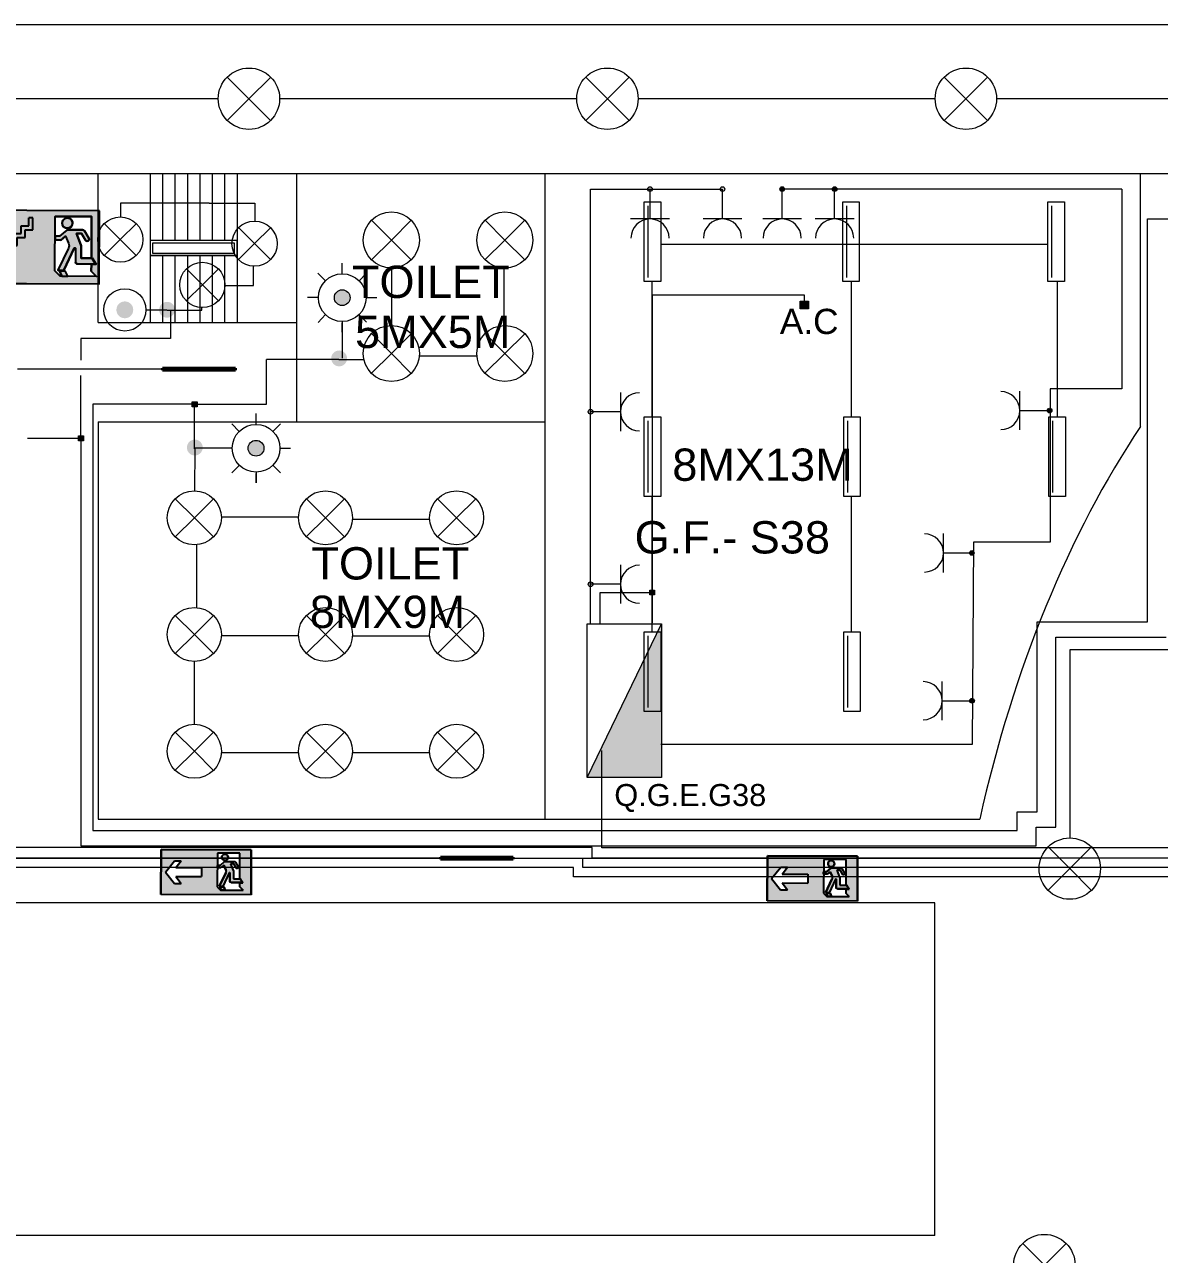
# Model space of a CAD drawing. Extents: x -17539 to 1421, y -3169 to 802964.
# Drawn here: x 97.65 to 120.51, y 386.6 to 411.37 of the extents above; entities that cross this region are included whole.
import ezdxf
from ezdxf.enums import TextEntityAlignment as Align

# ---------------------------------------------------------------- set-up
doc = ezdxf.new("R2010")
doc.units = 0
doc.header["$LTSCALE"] = 25
doc.header["$MEASUREMENT"] = 0
doc.linetypes.add('DASHED2', pattern=[0.375, 0.25, -0.125])
doc.layers.get('0').update_dxf_attribs({"lineweight": 9})
for name, color, linetype, lineweight in [('Iluminação', 10, 'Continuous', 9), ('Quadros', 50, 'Continuous', 9), ('www.cadblocksfree.com', 7, 'Continuous', 9)]:
    doc.layers.add(name, color=color, linetype=linetype, lineweight=lineweight)
doc.layers.add('Simbologia de Emergência', color=6, linetype='Continuous')
doc.layers.add('Tomadas', color=3, linetype='Continuous', lineweight=9, true_color=0x00f500)
doc.styles.add('ROMANS', font='arial.ttf')
doc.styles.get("Standard").update_dxf_attribs({"font": 'arial.ttf'})

# ---------------------------------------------------------------- blocks, each defined once
blk = doc.blocks.new('Iluminárias 1')
at = {"layer": 'Iluminação'}
blk.add_line((0.079, 0.079), (1.521, 0.079), dxfattribs=at)
blk.add_lwpolyline([(0, 0), (1.6, 0), (1.6, 0.332), (0, 0.332)], close=True, dxfattribs=at)
blk = doc.blocks.new('Ponto de Luz')
for q in [(-0.437, 0.437), (0.438, 0.436), (-0.438, -0.436), (0.437, -0.437)]:
    blk.add_line((0, 0), q)
blk.add_circle((0, 0), 0.618)
blk = doc.blocks.new('sensor movimento')
for p, q in [((0.001, 0.48), (0.001, 0.697)), ((-0.338, 0.34), (-0.491, 0.494)), ((0.338, 0.34), (0.491, 0.494)), ((-0.48, 0.001), (-0.697, 0.001)), ((-0.697, 0.001), (-0.697, 0.001)), ((0.48, 0.001), (0.697, 0.001)), ((0.697, 0.001), (0.697, 0.002)), ((-0.336, -0.342), (-0.488, -0.497)), ((0.001, -0.48), (0.001, -0.697)), ((0.337, -0.341), (0.491, -0.494)), ((0.001, -0.697), (0.001, -0.507))]:
    blk.add_line(p, q)
for radius in [0.48, 0.159]:
    blk.add_circle((0, 0), radius)
blk = doc.blocks.new('Luminária 4')
at = {"layer": 'Iluminação', "lineweight": 40}
for p, q in [((0.733, 0.043), (-0.734, 0.043)), ((-0.734, 0.043), (-0.734, 0)), ((-0.734, 0), (0.733, 0)), ((0.733, 0), (0.733, 0.043))]:
    blk.add_line(p, q, dxfattribs=at)
at = {"layer": 'Iluminação', "lineweight": 30}
blk.add_line((-0.667, 0.008), (0.679, 0.008), dxfattribs=at)
blk = doc.blocks.new('Caixa de Derivação')
at = {"layer": 'Iluminação'}
h = blk.add_hatch(color=256, dxfattribs=at)
h.dxf.hatch_style = 1
h.paths.add_polyline_path([(0.052, 0.051), (-0.048, 0.051), (-0.048, -0.049), (0.052, -0.049)])
blk.add_lwpolyline([(-0.048, 0.051), (0.052, 0.051), (0.052, -0.049), (-0.048, -0.049)], close=True, dxfattribs=at)
blk = doc.blocks.new('emergencia seta')
at = {"layer": 'Simbologia de Emergência'}
h = blk.add_hatch(color=98, dxfattribs=at)
h.paths.add_polyline_path([(1.001, 0.298), (0.094, 0.296), (-0.813, 0.294), (-0.811, -0.613), (1.003, -0.609)])
h.paths.add_polyline_path([(-0.131, -0.455), (-0.195, -0.52), (-0.649, -0.521), (-0.585, -0.456), (-0.585, -0.371), (-0.643, -0.371), (-0.595, -0.289), (-0.585, -0.289), (-0.587, 0.224), (-0.133, 0.225)], flags=16)
h.paths.add_polyline_path([(-0.372, -0.172, 0.038289), (-0.372, -0.171)], flags=0)
h.paths.add_polyline_path([(0.186, -0.248), (0.185, -0.067), (0.706, -0.066), (0.597, 0.07), (0.733, 0.07), (0.915, -0.156), (0.734, -0.383), (0.598, -0.383), (0.706, -0.247)], flags=16)
h.paths.add_polyline_path([(-0.349, 0.142, -1), (-0.221, 0.142, -1)], flags=0)
h.paths.add_polyline_path([(-0.188, -0.455), (-0.261, -0.455), (-0.291, -0.52), (-0.218, -0.52)], flags=16)
h.paths.add_polyline_path([(-0.3, -0.17, -0.215507), (-0.301, -0.11), (-0.263, -0.02), (-0.204, -0.069), (-0.132, -0.069), (-0.132, -0.021), (-0.187, -0.021), (-0.277, 0.054, 0.148058), (-0.294, 0.059), (-0.473, 0.059, 0.263654), (-0.498, 0.044), (-0.553, -0.048, 1), (-0.512, -0.072), (-0.462, 0.011), (-0.399, 0.011), (-0.454, -0.127, 0.095479), (-0.459, -0.154), (-0.459, -0.293), (-0.592, -0.294), (-0.635, -0.366), (-0.409, -0.366, 0.414214), (-0.386, -0.343), (-0.387, -0.173, -0.740976), (-0.372, -0.172), (-0.241, -0.446), (-0.169, -0.446)], flags=0)
for p, q in [((-0.813, 0.294), (1.001, 0.298)), ((-0.811, -0.613), (-0.813, 0.294)), ((1.001, 0.298), (1.003, -0.609)), ((1.001, 0.298), (1.001, 0.298)), ((1.001, 0.298), (1.003, -0.609)), ((1.001, 0.298), (1.001, 0.298))]:
    blk.add_line(p, q, dxfattribs=at)
at = {"layer": 'Simbologia de Emergência', "color": 7, "linetype": 'ByBlock', "lineweight": -2, "true_color": 0xffffff}
for p, q in [((1.001, 0.298), (-0.813, 0.294)), ((-0.813, 0.294), (-0.811, -0.613)), ((1.003, -0.609), (1.001, 0.298)), ((1.003, -0.609), (1.001, 0.298)), ((-0.587, 0.224), (-0.133, 0.225)), ((-0.587, 0.224), (-0.133, 0.225)), ((-0.587, 0.224), (-0.133, 0.225)), ((-0.585, -0.289), (-0.587, 0.224)), ((-0.585, -0.289), (-0.587, 0.224)), ((-0.585, -0.289), (-0.587, 0.224)), ((-0.498, 0.044), (-0.553, -0.048)), ((-0.498, 0.044), (-0.553, -0.048)), ((-0.498, 0.044), (-0.553, -0.048)), ((-0.512, -0.072), (-0.462, 0.011)), ((-0.512, -0.072), (-0.462, 0.011)), ((-0.512, -0.072), (-0.462, 0.011)), ((-0.294, 0.059), (-0.473, 0.059)), ((-0.294, 0.059), (-0.473, 0.059)), ((-0.294, 0.059), (-0.473, 0.059)), ((-0.462, 0.011), (-0.399, 0.011)), ((-0.462, 0.011), (-0.399, 0.011)), ((-0.462, 0.011), (-0.399, 0.011)), ((-0.399, 0.011), (-0.454, -0.127)), ((-0.399, 0.011), (-0.454, -0.127)), ((-0.399, 0.011), (-0.454, -0.127)), ((-0.349, 0.142), (-0.349, 0.142)), ((-0.277, 0.054), (-0.187, -0.021)), ((-0.277, 0.054), (-0.187, -0.021)), ((-0.187, -0.021), (-0.277, 0.054)), ((-0.133, 0.225), (-0.131, -0.455)), ((0.706, -0.066), (0.597, 0.07)), ((0.733, 0.07), (0.597, 0.07)), ((0.915, -0.156), (0.733, 0.07)), ((-0.459, -0.154), (-0.459, -0.293)), ((-0.459, -0.154), (-0.459, -0.293)), ((-0.459, -0.154), (-0.459, -0.293)), ((-0.387, -0.173), (-0.386, -0.343)), ((-0.387, -0.173), (-0.386, -0.343)), ((-0.386, -0.343), (-0.387, -0.173)), ((-0.372, -0.171), (-0.372, -0.172)), ((-0.372, -0.172), (-0.241, -0.446)), ((-0.372, -0.172), (-0.241, -0.446)), ((-0.372, -0.172), (-0.372, -0.172)), ((-0.372, -0.172), (-0.241, -0.446)), ((-0.263, -0.02), (-0.301, -0.11)), ((-0.263, -0.02), (-0.301, -0.11)), ((-0.301, -0.11), (-0.263, -0.02)), ((-0.3, -0.17), (-0.169, -0.446)), ((-0.3, -0.17), (-0.169, -0.446)), ((-0.169, -0.446), (-0.3, -0.17)), ((-0.263, -0.02), (-0.204, -0.069)), ((-0.263, -0.02), (-0.204, -0.069)), ((-0.263, -0.02), (-0.204, -0.069)), ((-0.263, -0.02), (-0.263, -0.02)), ((-0.204, -0.069), (-0.132, -0.069)), ((-0.204, -0.069), (-0.132, -0.069)), ((-0.204, -0.069), (-0.132, -0.069)), ((-0.187, -0.021), (-0.132, -0.021)), ((-0.187, -0.021), (-0.132, -0.021)), ((-0.132, -0.021), (-0.187, -0.021)), ((-0.132, -0.069), (-0.132, -0.021)), ((0.706, -0.066), (0.185, -0.067)), ((0.185, -0.067), (0.186, -0.248)), ((0.706, -0.247), (0.186, -0.248)), ((0.706, -0.247), (0.598, -0.383)), ((0.915, -0.156), (0.734, -0.383)), ((-0.585, -0.456), (-0.649, -0.521)), ((-0.585, -0.456), (-0.649, -0.521)), ((-0.649, -0.521), (-0.585, -0.456)), ((-0.595, -0.289), (-0.643, -0.371)), ((-0.595, -0.289), (-0.643, -0.371)), ((-0.643, -0.371), (-0.595, -0.289)), ((-0.585, -0.371), (-0.643, -0.371)), ((-0.585, -0.371), (-0.643, -0.371)), ((-0.585, -0.371), (-0.643, -0.371)), ((-0.592, -0.294), (-0.635, -0.366)), ((-0.592, -0.294), (-0.635, -0.366)), ((-0.592, -0.294), (-0.635, -0.366)), ((-0.409, -0.366), (-0.635, -0.366)), ((-0.409, -0.366), (-0.635, -0.366)), ((-0.635, -0.366), (-0.409, -0.366)), ((-0.585, -0.289), (-0.595, -0.289)), ((-0.585, -0.289), (-0.595, -0.289)), ((-0.595, -0.289), (-0.585, -0.289)), ((-0.459, -0.293), (-0.592, -0.294)), ((-0.459, -0.293), (-0.592, -0.294)), ((-0.459, -0.293), (-0.592, -0.294)), ((-0.585, -0.456), (-0.585, -0.371)), ((-0.585, -0.456), (-0.585, -0.371)), ((-0.585, -0.456), (-0.585, -0.371)), ((-0.291, -0.52), (-0.261, -0.455)), ((-0.291, -0.52), (-0.261, -0.455)), ((-0.261, -0.455), (-0.291, -0.52)), ((-0.188, -0.455), (-0.261, -0.455)), ((-0.188, -0.455), (-0.261, -0.455)), ((-0.188, -0.455), (-0.261, -0.455)), ((-0.169, -0.446), (-0.241, -0.446)), ((-0.169, -0.446), (-0.241, -0.446)), ((-0.241, -0.446), (-0.169, -0.446)), ((-0.218, -0.52), (-0.188, -0.455)), ((-0.218, -0.52), (-0.188, -0.455)), ((-0.218, -0.52), (-0.188, -0.455)), ((-0.131, -0.455), (-0.195, -0.52)), ((-0.131, -0.455), (-0.195, -0.52)), ((-0.131, -0.455), (-0.195, -0.52)), ((-0.188, -0.455), (-0.188, -0.455)), ((-0.131, -0.455), (-0.131, -0.455)), ((0.734, -0.383), (0.598, -0.383)), ((-0.811, -0.613), (1.003, -0.609)), ((-0.195, -0.52), (-0.649, -0.521)), ((-0.291, -0.52), (-0.218, -0.52))]:
    blk.add_line(p, q, dxfattribs=at)
blk.add_circle((-0.285, 0.142), 0.0645, dxfattribs=at)
blk.add_circle((-0.285, 0.142), 0.0645, dxfattribs=at)
for centre, radius, start, end in [((-0.473, 0.029), 0.0296, 90.1318, 149.2124), ((-0.473, 0.029), 0.0296, 90.1318, 149.2123), ((-0.473, 0.029), 0.0296, 90.1318, 149.2123), ((-0.285, 0.142), 0.0645, 0.1318, 180.1318), ((-0.285, 0.142), 0.0645, 180.1318, 0.1318), ((-0.294, 0.03), 0.0296, 56.444, 90.1318), ((-0.294, 0.03), 0.0296, 56.4442, 90.1318), ((-0.294, 0.03), 0.0296, 56.4442, 90.1318), ((-0.532, -0.06), 0.024, 149.2124, 329.2124), ((-0.532, -0.06), 0.024, 149.2123, 329.2123), ((-0.532, -0.06), 0.024, 149.2123, 329.2123), ((-0.387, -0.154), 0.0726, 158.3161, 180.1318), ((-0.387, -0.154), 0.0726, 158.3158, 180.1318), ((-0.387, -0.154), 0.0726, 158.3158, 180.1318), ((-0.379, -0.174), 0.00779, 21.0343, 167.1846), ((-0.379, -0.174), 0.00779, 21.0343, 167.1846), ((-0.379, -0.174), 0.00779, 21.0343, 167.1846), ((-0.379, -0.174), 0.00779, 21.0343, 29.8052), ((-0.234, -0.138), 0.0726, 156.7728, 205.4198), ((-0.234, -0.138), 0.0726, 156.7731, 205.4198), ((-0.234, -0.138), 0.0726, 156.7731, 205.4198), ((-0.409, -0.343), 0.0227, 270.1318, 0.1318), ((-0.409, -0.343), 0.0227, 270.1318, 0.1318), ((-0.409, -0.343), 0.0227, 270.1318, 0.1318)]:
    blk.add_arc(centre, radius, start, end, dxfattribs=at)
blk = doc.blocks.new('quadro eletrico')
h = blk.add_hatch(color=256)
h.dxf.hatch_style = 1
h.paths.add_polyline_path([(1.839, -0.788), (-1.457, 0.809), (-1.457, -0.788)])
blk.add_line((-1.457, 0.809), (1.839, -0.788))
blk.add_lwpolyline([(-1.457, 0.809), (1.839, 0.809), (1.839, -0.788), (-1.457, -0.788)], close=True)
blk = doc.blocks.new('Quadro')
at = {"xscale": 0.6593095434044552, "yscale": 0.6593095434044552, "zscale": 0.6593095434044552}
blk.add_blockref('quadro eletrico', (-0.091, 0.017), dxfattribs=at)
blk = doc.blocks.new('Tomada')
for p, q in [((0, 0.632), (0, 0)), ((0, 0), (-0.975, 0)), ((0, 0), (0, -0.632))]:
    blk.add_line(p, q)
blk.add_arc((0.622, 0), 0.622, 90, 270)
blk = doc.blocks.new('Emergencia escadas')
at = {"layer": 'Simbologia de Emergência'}
h = blk.add_hatch(color=98, dxfattribs=at)
h.paths.add_polyline_path([(0.851, -0.403), (0.847, 0.45), (-0.858, 0.442), (-0.854, -0.411)])
h.paths.add_polyline_path([(-0.335, -0.261), (-0.395, -0.322), (-0.821, -0.324), (-0.761, -0.263), (-0.762, -0.183), (-0.817, -0.183), (-0.771, -0.106), (-0.762, -0.106), (-0.764, 0.376), (-0.338, 0.378)], flags=16)
h.paths.add_polyline_path([(-0.541, 0.299, -1), (-0.42, 0.3, -1)], flags=0)
h.paths.add_polyline_path([(-0.388, -0.261), (-0.417, -0.322), (-0.485, -0.322), (-0.457, -0.261)], flags=0)
h.paths.add_polyline_path([(-0.37, -0.253), (-0.438, -0.253), (-0.562, 0.006, 0.863739), (-0.576, 0), (-0.575, -0.156, -0.414214), (-0.596, -0.178), (-0.809, -0.179), (-0.768, -0.11), (-0.643, -0.11), (-0.644, 0.021, -0.095479), (-0.639, 0.046), (-0.588, 0.176), (-0.647, 0.176), (-0.693, 0.098, -1), (-0.732, 0.121), (-0.681, 0.207, -0.263654), (-0.657, 0.221), (-0.479, 0.222), (-0.388, 0.146), (-0.337, 0.147), (-0.337, 0.102), (-0.404, 0.101), (-0.459, 0.147), (-0.495, 0.063, 0.215507), (-0.494, 0.007)], flags=0)
for p, q in [((-0.854, -0.411), (-0.858, 0.442)), ((-0.764, 0.376), (-0.338, 0.378)), ((-0.762, -0.106), (-0.764, 0.376)), ((-0.681, 0.207), (-0.732, 0.121)), ((-0.693, 0.098), (-0.647, 0.176)), ((-0.489, 0.222), (-0.657, 0.221)), ((-0.647, 0.176), (-0.588, 0.176)), ((-0.588, 0.176), (-0.639, 0.046)), ((-0.459, 0.147), (-0.495, 0.063)), ((-0.473, 0.217), (-0.388, 0.146)), ((-0.459, 0.147), (-0.404, 0.101)), ((-0.388, 0.146), (-0.337, 0.147)), ((-0.644, 0.021), (-0.643, -0.11)), ((-0.576, 0.004), (-0.575, -0.156)), ((-0.562, 0.005), (-0.438, -0.253)), ((-0.494, 0.007), (-0.37, -0.253)), ((-0.404, 0.101), (-0.337, 0.102)), ((-0.771, -0.106), (-0.817, -0.183)), ((-0.768, -0.11), (-0.809, -0.179)), ((-0.762, -0.106), (-0.771, -0.106)), ((-0.643, -0.11), (-0.768, -0.11)), ((-0.761, -0.263), (-0.821, -0.324)), ((-0.762, -0.183), (-0.817, -0.183)), ((-0.596, -0.178), (-0.809, -0.179)), ((-0.761, -0.263), (-0.762, -0.183)), ((-0.485, -0.322), (-0.457, -0.261)), ((-0.388, -0.261), (-0.457, -0.261)), ((-0.37, -0.253), (-0.438, -0.253)), ((-0.417, -0.322), (-0.388, -0.261)), ((-0.335, -0.261), (-0.395, -0.322)), ((0.851, -0.403), (-0.854, -0.411))]:
    blk.add_line(p, q, dxfattribs=at)
at = {"layer": 'Simbologia de Emergência', "color": 7, "true_color": 0xffffff}
for p, q in [((-0.077, 0.222), (-0.077, 0.36)), ((-0.077, 0.36), (-0.031, 0.36)), ((-0.031, 0.268), (-0.031, 0.36)), ((0.402, 0.344), (0.337, 0.28)), ((0.588, 0.158), (0.402, 0.344)), ((0.014, 0.222), (-0.077, 0.222)), ((0.06, 0.268), (-0.031, 0.268)), ((0.014, 0.131), (0.014, 0.222)), ((0.06, 0.177), (0.06, 0.268)), ((0.152, 0.177), (0.06, 0.177)), ((0.152, 0.085), (0.152, 0.177)), ((0.523, 0.094), (0.337, 0.28)), ((0.588, 0.158), (0.597, 0.246)), ((0.646, 0.197), (0.597, 0.246)), ((0.63, 0.052), (0.646, 0.197)), ((0.106, 0.131), (0.014, 0.131)), ((0.106, 0.039), (0.106, 0.131)), ((0.198, 0.039), (0.106, 0.039)), ((0.244, 0.085), (0.152, 0.085)), ((0.198, -0.053), (0.198, 0.039)), ((0.244, -0.007), (0.244, 0.085)), ((0.523, 0.094), (0.435, 0.084)), ((0.484, 0.035), (0.435, 0.084)), ((0.63, 0.052), (0.484, 0.035)), ((0.289, -0.053), (0.198, -0.053)), ((0.335, -0.007), (0.244, -0.007)), ((0.289, -0.144), (0.289, -0.053)), ((0.335, -0.098), (0.335, -0.007)), ((0.427, -0.098), (0.335, -0.098)), ((0.427, -0.19), (0.427, -0.098)), ((0.381, -0.144), (0.289, -0.144)), ((0.381, -0.236), (0.381, -0.144)), ((0.473, -0.236), (0.381, -0.236)), ((0.518, -0.19), (0.427, -0.19)), ((0.473, -0.327), (0.473, -0.236)), ((0.518, -0.282), (0.518, -0.19)), ((0.61, -0.281), (0.518, -0.282)), ((0.61, -0.327), (0.61, -0.281)), ((0.61, -0.327), (0.473, -0.327))]:
    blk.add_line(p, q, dxfattribs=at)
for points in [[(-0.858, 0.442), (0.847, 0.45), (0.851, -0.403), (-0.854, -0.411), (-0.858, 0.442)], [(-0.335, -0.261), (-0.338, 0.378), (-0.764, 0.376), (-0.762, -0.106), (-0.771, -0.106), (-0.817, -0.183), (-0.762, -0.183), (-0.761, -0.263), (-0.821, -0.324), (-0.395, -0.322), (-0.335, -0.261)], [(-0.457, -0.261), (-0.388, -0.261), (-0.417, -0.322), (-0.485, -0.322), (-0.457, -0.261)]]:
    blk.add_lwpolyline(points, close=True, dxfattribs=at)
for points in [[(-0.42, 0.3, 1), (-0.541, 0.299, 1), (-0.42, 0.3, 1)], [(-0.562, 0.005, 0.740976), (-0.576, 0.004), (-0.575, -0.156, -0.414214), (-0.596, -0.178), (-0.809, -0.179), (-0.768, -0.11), (-0.643, -0.11), (-0.644, 0.021, -0.095479), (-0.639, 0.046), (-0.588, 0.176), (-0.647, 0.176), (-0.693, 0.098, -1), (-0.732, 0.121), (-0.681, 0.207, -0.263654), (-0.657, 0.221), (-0.489, 0.222, -0.148058), (-0.473, 0.217), (-0.388, 0.146), (-0.337, 0.147), (-0.337, 0.102), (-0.404, 0.101), (-0.459, 0.147), (-0.495, 0.063, 0.215507), (-0.494, 0.007), (-0.37, -0.253), (-0.438, -0.253), (-0.562, 0.005, 0.740976)]]:
    blk.add_lwpolyline(points, format="xyb", close=True, dxfattribs=at)
at = {"layer": 'Simbologia de Emergência'}
blk.add_lwpolyline([(-0.562, 0.005, 0.038289), (-0.562, 0.006), (-0.562, 0.005, 0.038289)], format="xyb", close=True, dxfattribs=at)
blk.add_circle((-0.481, 0.299), 0.0606, dxfattribs=at)
for centre, radius, start, end in [((-0.657, 0.193), 0.0278, 90.2651, 149.3457), ((-0.489, 0.194), 0.0278, 56.5773, 90.2651), ((-0.713, 0.109), 0.0225, 149.3457, 329.3457), ((-0.576, 0.021), 0.0682, 158.4494, 180.2651), ((-0.568, 0.002), 0.00733, 21.1676, 167.3179), ((-0.432, 0.036), 0.0682, 156.9061, 205.5531), ((-0.596, -0.156), 0.0213, 270.2651, 0.2651)]:
    blk.add_arc(centre, radius, start, end, dxfattribs=at)

msp = doc.modelspace()

# ---------------------------------------------------------------- hatches: boundary and pattern name
at = {"layer": 'Iluminação'}
h = msp.add_hatch(color=256, dxfattribs=at)
h.dxf.hatch_style = 1
h.paths.add_polyline_path([(104.212, 405.87, 1), (103.893, 405.87, 1)])
h = msp.add_hatch(color=256, dxfattribs=at)
h.dxf.hatch_style = 1
h.paths.add_polyline_path([(99.842, 405.625, 1), (99.503, 405.625, 1)])
h = msp.add_hatch(color=256, dxfattribs=at)
h.dxf.hatch_style = 1
h.paths.add_polyline_path([(100.683, 405.627, 1), (100.364, 405.627, 1)])
h = msp.add_hatch(color=256, dxfattribs=at)
h.dxf.hatch_style = 1
h.paths.add_polyline_path([(104.149, 404.647, 1), (103.83, 404.647, 1)])
h = msp.add_hatch(color=256, dxfattribs=at)
h.dxf.hatch_style = 1
h.paths.add_polyline_path([(101.242, 402.852, 1), (100.923, 402.852, 1)])
h = msp.add_hatch(color=256, dxfattribs=at)
h.dxf.hatch_style = 1
h.paths.add_polyline_path([(102.475, 402.838, 1), (102.156, 402.838, 1)])
at = {"layer": 'Tomadas'}
h = msp.add_hatch(color=256, dxfattribs=at)
h.dxf.hatch_style = 1
h.paths.add_polyline_path([(111.711, 408.01, 0.414214), (111.758, 408.057), (111.711, 408.057)])
h.paths.add_polyline_path([(111.711, 408.01), (111.711, 408.057), (111.664, 408.057, 0.414214)])
h.paths.add_polyline_path([(111.664, 408.057), (111.711, 408.057), (111.758, 408.057, 1)])
h.paths.add_polyline_path([(110.298, 408.057), (110.204, 408.057, 1)])
h.paths.add_polyline_path([(110.204, 408.057), (110.298, 408.057, 1)])
h = msp.add_hatch(color=256, dxfattribs=at)
h.dxf.hatch_style = 1
h.paths.add_polyline_path([(111.711, 408.01, 0.414214), (111.758, 408.057), (111.711, 408.057)])
h.paths.add_polyline_path([(111.711, 408.01), (111.711, 408.057), (111.664, 408.057, 0.414214)])
h.paths.add_polyline_path([(111.664, 408.057), (111.711, 408.057), (111.758, 408.057, 1)])
h.paths.add_polyline_path([(110.298, 408.057), (110.204, 408.057, 1)])
h.paths.add_polyline_path([(110.204, 408.057), (110.298, 408.057, 1)])
h = msp.add_hatch(color=256, dxfattribs=at)
h.dxf.hatch_style = 1
h.paths.add_polyline_path([(111.711, 408.01, 0.414214), (111.758, 408.057), (111.711, 408.057)])
h.paths.add_polyline_path([(111.711, 408.01), (111.711, 408.057), (111.664, 408.057, 0.414214)])
h.paths.add_polyline_path([(111.664, 408.057), (111.711, 408.057), (111.758, 408.057, 1)])
h.paths.add_polyline_path([(110.298, 408.057), (110.204, 408.057, 1)])
h.paths.add_polyline_path([(110.204, 408.057), (110.298, 408.057, 1)])
h = msp.add_hatch(color=256, dxfattribs=at)
h.dxf.hatch_style = 1
h.paths.add_polyline_path([(111.711, 408.01, 0.414214), (111.758, 408.057), (111.711, 408.057)])
h.paths.add_polyline_path([(111.711, 408.01), (111.711, 408.057), (111.664, 408.057, 0.414214)])
h.paths.add_polyline_path([(111.664, 408.057), (111.711, 408.057), (111.758, 408.057, 1)])
h.paths.add_polyline_path([(110.298, 408.057), (110.204, 408.057, 1)])
h.paths.add_polyline_path([(110.204, 408.057), (110.298, 408.057, 1)])
h = msp.add_hatch(color=256, dxfattribs=at)
h.dxf.hatch_style = 1
h.paths.add_polyline_path([(112.96, 408.057, 1), (112.867, 408.057, 1)])
h = msp.add_hatch(color=256, dxfattribs=at)
h.dxf.hatch_style = 1
h.paths.add_polyline_path([(112.96, 408.057, 1), (112.867, 408.057, 1)])
h = msp.add_hatch(color=256, dxfattribs=at)
h.dxf.hatch_style = 1
h.paths.add_polyline_path([(112.96, 408.057, 1), (112.867, 408.057, 1)])
h = msp.add_hatch(color=256, dxfattribs=at)
h.dxf.hatch_style = 1
h.paths.add_polyline_path([(112.96, 408.057, 1), (112.867, 408.057, 1)])
h = msp.add_hatch(color=256, dxfattribs=at)
h.dxf.hatch_style = 1
h.paths.add_polyline_path([(114.017, 408.057, 1), (113.923, 408.057, 1)])
h = msp.add_hatch(color=256, dxfattribs=at)
h.dxf.hatch_style = 1
h.paths.add_polyline_path([(114.017, 408.057, 1), (113.923, 408.057, 1)])
h = msp.add_hatch(color=256, dxfattribs=at)
h.dxf.hatch_style = 1
h.paths.add_polyline_path([(114.017, 408.057, 1), (113.923, 408.057, 1)])
h = msp.add_hatch(color=256, dxfattribs=at)
h.dxf.hatch_style = 1
h.paths.add_polyline_path([(114.017, 408.057, 1), (113.923, 408.057, 1)])
h = msp.add_hatch(color=256, dxfattribs=at)
h.dxf.hatch_style = 1
h.paths.add_polyline_path([(113.272, 405.802), (113.272, 405.645), (113.446, 405.645), (113.446, 405.802)])
h = msp.add_hatch(color=256, dxfattribs=at)
h.dxf.hatch_style = 1
h.paths.add_polyline_path([(109.054, 403.572), (109.1, 403.572, 0.411824), (109.054, 403.619)])
h.paths.add_polyline_path([(109.054, 403.526, 0.411824), (109.1, 403.572), (109.054, 403.572)])
h.paths.add_polyline_path([(109.054, 403.526), (109.054, 403.572), (109.054, 403.619, 0.416608), (109.007, 403.572, 0.416608)])
h.paths.add_polyline_path([(109.007, 400.099, 0.416608), (109.054, 400.052), (109.054, 400.145, 0.416608)])
h.paths.add_polyline_path([(109.054, 400.052, 0.411824), (109.1, 400.099), (109.054, 400.099)])
h.paths.add_polyline_path([(109.054, 400.099), (109.1, 400.099, 0.411824), (109.054, 400.145)])
h = msp.add_hatch(color=256, dxfattribs=at)
h.dxf.hatch_style = 1
h.paths.add_polyline_path([(118.321, 403.554), (118.321, 403.638, 0.552295), (118.254, 403.596, 0.552295)])
h.paths.add_polyline_path([(118.321, 403.554, 0.288415), (118.347, 403.596, 0.288415), (118.321, 403.638)])
h = msp.add_hatch(color=256, dxfattribs=at)
h.dxf.hatch_style = 1
h.paths.add_polyline_path([(118.321, 403.554), (118.321, 403.638, 0.552295), (118.254, 403.596, 0.552295)])
h.paths.add_polyline_path([(118.321, 403.554, 0.288415), (118.347, 403.596, 0.288415), (118.321, 403.638)])
h = msp.add_hatch(color=256, dxfattribs=at)
h.dxf.hatch_style = 1
h.paths.add_polyline_path([(118.321, 403.554), (118.321, 403.638, 0.552295), (118.254, 403.596, 0.552295)])
h.paths.add_polyline_path([(118.321, 403.554, 0.288415), (118.347, 403.596, 0.288415), (118.321, 403.638)])
h = msp.add_hatch(color=256, dxfattribs=at)
h.dxf.hatch_style = 1
h.paths.add_polyline_path([(118.321, 403.554), (118.321, 403.638, 0.552295), (118.254, 403.596, 0.552295)])
h.paths.add_polyline_path([(118.321, 403.554, 0.288415), (118.347, 403.596, 0.288415), (118.321, 403.638)])
h = msp.add_hatch(color=256, dxfattribs=at)
h.dxf.hatch_style = 1
h.paths.add_polyline_path([(116.779, 400.729, 1), (116.686, 400.729, 1)])
h = msp.add_hatch(color=256, dxfattribs=at)
h.dxf.hatch_style = 1
h.paths.add_polyline_path([(116.779, 400.729, 1), (116.686, 400.729, 1)])
h = msp.add_hatch(color=256, dxfattribs=at)
h.dxf.hatch_style = 1
h.paths.add_polyline_path([(116.779, 400.729, 1), (116.686, 400.729, 1)])
h = msp.add_hatch(color=256, dxfattribs=at)
h.dxf.hatch_style = 1
h.paths.add_polyline_path([(116.779, 400.729, 1), (116.686, 400.729, 1)])
h = msp.add_hatch(color=256, dxfattribs=at)
h.dxf.hatch_style = 1
h.paths.add_polyline_path([(116.785, 397.754, 1), (116.691, 397.754, 1)])
h = msp.add_hatch(color=256, dxfattribs=at)
h.dxf.hatch_style = 1
h.paths.add_polyline_path([(116.785, 397.754, 1), (116.691, 397.754, 1)])
h = msp.add_hatch(color=256, dxfattribs=at)
h.dxf.hatch_style = 1
h.paths.add_polyline_path([(116.785, 397.754, 1), (116.691, 397.754, 1)])
h = msp.add_hatch(color=256, dxfattribs=at)
h.dxf.hatch_style = 1
h.paths.add_polyline_path([(116.785, 397.754, 1), (116.691, 397.754, 1)])

# ---------------------------------------------------------------- linework, layer by layer
at = {"layer": 'Iluminação'}
for p, q in [((101.555, 409.877), (95.571, 409.877)), ((108.775, 409.877), (102.791, 409.877)), ((115.995, 409.877), (110.011, 409.877)), ((123.215, 409.877), (117.231, 409.877)), ((101.374, 407.775), (99.587, 407.775)), ((99.587, 407.775), (99.587, 407.496)), ((101.374, 407.775), (102.292, 407.775)), ((102.292, 407.775), (102.292, 407.414)), ((120.271, 399.342), (120.271, 407.46)), ((120.271, 407.46), (135.826, 407.46)), ((110.466, 406.947), (118.266, 406.947)), ((102.262, 406.117), (102.262, 406.503)), ((105.05, 405.311), (105.05, 406.467)), ((107.316, 405.235), (107.316, 406.467)), ((110.292, 403.469), (110.292, 406.199)), ((114.302, 406.199), (114.302, 403.469)), ((118.452, 406.199), (118.452, 403.469)), ((101.69, 406.117), (102.262, 406.117)), ((101.227, 405.618), (101.227, 405.672)), ((100.099, 405.628), (100.516, 405.628)), ((100.526, 405.618), (101.227, 405.618)), ((100.59, 405.611), (100.59, 405.05)), ((104.053, 405.173), (104.053, 404.655)), ((100.59, 405.05), (98.788, 405.05)), ((98.788, 405.05), (98.788, 404.612)), ((105.604, 404.701), (106.764, 404.701)), ((100.433, 404.432), (97.514, 404.432)), ((102.529, 403.724), (102.529, 404.625)), ((102.826, 404.625), (102.529, 404.625)), ((103.981, 404.625), (102.826, 404.625)), ((103.981, 404.625), (104.489, 404.625)), ((98.788, 403.039), (98.788, 404.303)), ((101.079, 403.724), (99.031, 403.724)), ((99.031, 403.724), (99.031, 395.138)), ((101.079, 402.824), (101.079, 403.724)), ((101.079, 403.724), (102.529, 403.724)), ((97.711, 403.039), (98.788, 403.039)), ((98.788, 403.039), (98.788, 394.831)), ((101.081, 402.839), (101.076, 401.981)), ((101.619, 402.839), (101.081, 402.839)), ((110.292, 399.139), (110.292, 401.869)), ((114.302, 401.869), (114.302, 399.139)), ((101.617, 401.455), (103.171, 401.455)), ((104.258, 401.407), (105.813, 401.407)), ((101.113, 400.895), (101.113, 399.629)), ((109.247, 399.302), (109.247, 399.932)), ((109.247, 399.932), (110.292, 399.932)), ((118.05, 395.514), (118.05, 399.342)), ((118.05, 399.342), (120.271, 399.342)), ((101.617, 399.065), (103.171, 399.065)), ((104.258, 399.057), (105.813, 399.057)), ((118.428, 395.208), (118.428, 399.035)), ((118.428, 399.035), (120.649, 399.035)), ((121.519, 398.778), (118.706, 398.778)), ((118.706, 398.778), (118.706, 394.99)), ((101.072, 398.542), (101.072, 397.28)), ((101.617, 396.714), (103.171, 396.714)), ((104.258, 396.714), (105.812, 396.714)), ((117.648, 395.138), (117.648, 395.514)), ((117.648, 395.514), (118.05, 395.514)), ((99.031, 395.138), (117.648, 395.138)), ((118.026, 394.831), (118.026, 395.208)), ((118.026, 395.208), (118.428, 395.208)), ((98.788, 394.831), (117.648, 394.831)), ((117.648, 394.831), (118.026, 394.831)), ((106.031, 394.582), (87.586, 394.582)), ((107.498, 394.582), (118.125, 394.582))]:
    msp.add_line(p, q, dxfattribs=at)
msp.add_circle((99.673, 405.625), 0.426, dxfattribs=at)
at = {"layer": 'Quadros'}
for p, q in [((109.282, 394.978), (109.282, 396.75)), ((109.085, 394.795), (94.576, 394.795)), ((109.085, 394.58), (109.085, 394.795)), ((109.282, 394.793), (109.282, 394.978)), ((146.858, 394.793), (109.282, 394.793)), ((108.897, 394.578), (94.387, 394.578)), ((108.897, 394.392), (108.897, 394.578)), ((146.667, 394.58), (109.085, 394.58)), ((108.713, 394.392), (94.204, 394.392)), ((108.713, 394.206), (108.713, 394.392)), ((146.468, 394.392), (108.897, 394.392)), ((146.284, 394.206), (108.713, 394.206))]:
    msp.add_line(p, q, dxfattribs=at)
at = {"layer": 'Tomadas'}
for p, q in [((109.054, 399.302), (109.054, 408.057)), ((109.054, 399.302), (109.054, 408.057)), ((109.054, 399.302), (109.054, 408.057)), ((109.054, 399.302), (109.054, 408.057)), ((109.054, 408.057), (111.7, 408.057)), ((119.751, 408.057), (112.91, 408.057)), ((119.751, 408.057), (119.751, 404.032)), ((110.293, 405.925), (110.293, 399.321)), ((110.293, 405.925), (113.354, 405.925)), ((113.354, 405.925), (113.354, 405.735)), ((119.751, 404.032), (118.312, 404.032)), ((118.312, 404.032), (118.312, 400.944)), ((116.768, 400.944), (116.738, 396.874)), ((118.312, 400.944), (116.768, 400.944)), ((116.738, 396.874), (110.468, 396.874))]:
    msp.add_line(p, q, dxfattribs=at)
msp.add_lwpolyline([(113.272, 405.802), (113.446, 405.802), (113.446, 405.645), (113.272, 405.645)], close=True, dxfattribs=at)
for centre in [(110.251, 408.057), (110.251, 408.057), (110.251, 408.057), (110.251, 408.057), (111.711, 408.057), (111.711, 408.057), (111.711, 408.057), (111.711, 408.057), (112.913, 408.057), (112.913, 408.057), (112.913, 408.057), (112.913, 408.057), (113.97, 408.057), (113.97, 408.057), (113.97, 408.057), (113.97, 408.057), (109.053, 403.572), (109.053, 403.572), (109.053, 403.572), (109.053, 403.572), (118.3, 403.596), (118.3, 403.596), (118.3, 403.596), (118.3, 403.596), (116.733, 400.729), (116.733, 400.729), (116.733, 400.729), (116.733, 400.729), (109.053, 400.099), (109.053, 400.099), (109.053, 400.099), (109.053, 400.099), (116.738, 397.754), (116.738, 397.754), (116.738, 397.754), (116.738, 397.754)]:
    msp.add_circle(centre, 0.0466, dxfattribs=at)
at = {"layer": 'www.cadblocksfree.com'}
for p, q in [((50.133, 411.369), (237.133, 411.369)), ((53.133, 408.369), (228.133, 408.369)), ((99.133, 405.369), (99.133, 408.369)), ((103.133, 408.369), (103.133, 403.369)), ((108.133, 408.369), (108.133, 395.369)), ((120.133, 403.276), (120.133, 408.369)), ((99.133, 405.369), (103.133, 405.369)), ((99.133, 403.369), (108.133, 403.369)), ((99.133, 403.369), (99.133, 395.369)), ((99.133, 395.369), (99.948, 395.369)), ((99.948, 395.369), (116.893, 395.369))]:
    msp.add_line(p, q, dxfattribs=at)
at = {"layer": 'www.cadblocksfree.com', "color": 4}
for p, q in [((100.183, 408.369), (100.183, 405.369)), ((100.433, 408.369), (100.433, 407.019)), ((100.683, 408.369), (100.683, 407.019)), ((100.933, 408.369), (100.933, 407.019)), ((101.183, 408.369), (101.183, 407.019)), ((101.433, 408.369), (101.433, 407.019)), ((101.683, 408.369), (101.683, 407.019)), ((101.933, 408.369), (101.933, 405.369)), ((101.933, 407.019), (100.183, 407.019)), ((101.933, 406.719), (100.183, 406.719)), ((100.433, 406.719), (100.433, 405.369)), ((100.683, 406.719), (100.683, 405.369)), ((100.933, 406.719), (100.933, 405.369)), ((101.183, 406.719), (101.183, 405.369)), ((101.433, 406.719), (101.433, 405.369)), ((101.683, 406.719), (101.683, 405.369))]:
    msp.add_line(p, q, dxfattribs=at)
at = {"layer": 'www.cadblocksfree.com', "color": 5, "linetype": 'DASHED2', "ltscale": 10}
for p, q in [((115.99, 393.686), (88.588, 393.686)), ((115.99, 386.986), (115.99, 393.686)), ((115.99, 386.986), (94.99, 386.986))]:
    msp.add_line(p, q, dxfattribs=at)
at = {"layer": 'www.cadblocksfree.com'}
msp.add_lwpolyline([(237.133, 364.369), (97.133, 364.369), (97.133, 267.369), (50.133, 267.369), (50.133, 411.369), (237.133, 411.369)], close=True, dxfattribs=at)
at = {"layer": 'www.cadblocksfree.com', "color": 4}
for points in [[(101.933, 407.019), (100.183, 407.019), (100.183, 406.719), (101.933, 406.719)], [(101.883, 406.969), (100.233, 406.969), (100.233, 406.769), (101.883, 406.769)]]:
    msp.add_lwpolyline(points, close=True, dxfattribs=at)
at = {"layer": 'www.cadblocksfree.com'}
msp.add_ellipse((128.133, 388.369), major_axis=(0, -20), ratio=0.6, start_param=10.154506, end_param=10.638003, dxfattribs=at)

# ---------------------------------------------------------------- block references
at = {"layer": 'Iluminação'}
for name, p in [('Ponto de Luz', (102.173, 409.877)), ('Ponto de Luz', (109.393, 409.877)), ('Ponto de Luz', (116.613, 409.877)), ('sensor movimento', (104.052, 405.87)), ('Luminária 4', (101.167, 404.41)), ('Caixa de Derivação', (101.079, 403.724)), ('sensor movimento', (102.316, 402.838)), ('Caixa de Derivação', (98.788, 403.039)), ('Caixa de Derivação', (110.292, 399.932)), ('Ponto de Luz', (118.706, 394.372)), ('Ponto de Luz', (118.194, 386.389))]:
    msp.add_blockref(name, p, dxfattribs=at)
at = {"layer": 'Iluminação', "xscale": -1, "rotation": 270}
for p in [(110.134, 406.199), (114.134, 406.199), (118.266, 406.199), (110.134, 401.869), (114.154, 401.869), (118.286, 401.869), (110.134, 397.539), (114.154, 397.539)]:
    msp.add_blockref('Iluminárias 1', p, dxfattribs=at)
at = {"layer": 'Iluminação'}
for p, xscale, yscale, zscale in [((99.582, 407.041), 0.7374665747829442, 0.7374665747829442, 0.7374665747829442), ((102.285, 406.958), 0.7374665747829442, 0.7374665747829442, 0.7374665747829442), ((105.041, 407.031), 0.9143457334864149, 0.9143457334864149, 0.9143457334864149), ((107.327, 407.031), 0.9143457334864149, 0.9143457334864149, 0.9143457334864149), ((101.234, 406.127), 0.7374665747829442, 0.7374665747829442, 0.7374665747829442), ((105.041, 404.746), 0.9143457334864149, 0.9143457334864149, 0.9143457334864149), ((107.327, 404.746), 0.9143457334864149, 0.9143457334864149, 0.9143457334864149), ((101.073, 401.437), 0.8804696814377031, 0.8804696814377031, 0.8804696814377031), ((103.714, 401.437), 0.8804696814377031, 0.8804696814377031, 0.8804696814377031), ((106.356, 401.437), 0.8804696814377031, 0.8804696814377031, 0.8804696814377031), ((101.073, 399.087), 0.8804696814377031, 0.8804696814377031, 0.8804696814377031), ((103.714, 399.087), 0.8804696814377031, 0.8804696814377031, 0.8804696814377031), ((106.356, 399.087), 0.8804696814377031, 0.8804696814377031, 0.8804696814377031), ((101.073, 396.736), 0.8804696814377031, 0.8804696814377031, 0.8804696814377031), ((103.714, 396.736), 0.8804696814377031, 0.8804696814377031, 0.8804696814377031), ((106.356, 396.736), 0.8804696814377031, 0.8804696814377031, 0.8804696814377031)]:
    msp.add_blockref('Ponto de Luz', p, dxfattribs=dict(at, xscale=xscale, yscale=yscale, zscale=zscale))
at = {"layer": 'Quadros', "xscale": 1.422900023054062, "yscale": 1.422900023054062, "zscale": 1.422900023054062, "rotation": 89.99999999999996}
msp.add_blockref('Quadro', (109.765, 397.706), dxfattribs=at)
at = {"layer": 'Simbologia de Emergência', "xscale": -1.722501125458514, "yscale": 1.722501125458514, "zscale": 1.722501125458514}
msp.add_blockref('Emergencia escadas', (97.687, 406.857), dxfattribs=at)
at = {"layer": 'Simbologia de Emergência', "xscale": -1}
for p in [(101.404, 394.459), (113.616, 394.33)]:
    msp.add_blockref('emergencia seta', p, dxfattribs=at)
at = {"layer": 'Tomadas', "xscale": 0.6170314054757464, "yscale": 0.6170314054757464, "zscale": 0.6170314054757464}
for p, rotation in [((110.251, 407.455), 270), ((110.251, 407.455), 270), ((110.251, 407.455), 270), ((110.251, 407.455), 270), ((111.711, 407.455), 270), ((111.711, 407.455), 270), ((111.711, 407.455), 270), ((111.711, 407.455), 270), ((112.913, 407.455), 270), ((112.913, 407.455), 270), ((112.913, 407.455), 270), ((112.913, 407.455), 270), ((113.97, 407.455), 270), ((113.97, 407.455), 270), ((113.97, 407.455), 270), ((113.97, 407.455), 270), ((117.699, 403.596), 180), ((117.699, 403.596), 180), ((117.699, 403.596), 180), ((117.699, 403.596), 180), ((116.163, 400.729), 180), ((116.163, 400.729), 180), ((116.163, 400.729), 180), ((116.163, 400.729), 180), ((116.137, 397.754), 180), ((116.137, 397.754), 180), ((116.137, 397.754), 180), ((116.137, 397.754), 180)]:
    msp.add_blockref('Tomada', p, dxfattribs=dict(at, rotation=rotation))
for p in [(109.655, 403.572), (109.655, 403.572), (109.655, 403.572), (109.655, 403.572), (109.655, 400.099), (109.655, 400.099), (109.655, 400.099), (109.655, 400.099)]:
    msp.add_blockref('Tomada', p, dxfattribs=at)
at = {"layer": 'www.cadblocksfree.com'}
msp.add_blockref('Luminária 4', (106.764, 394.561), dxfattribs=at)

# ---------------------------------------------------------------- texts
at = {"layer": 'Quadros', "insert": (109.532, 396.076), "char_height": 0.4429, "width": 3.46617, "attachment_point": 1}
msp.add_mtext('Q.G.E.G38', dxfattribs=at)
at = {"layer": 'Tomadas', "insert": (112.865, 405.646), "char_height": 0.5082, "width": 1.05584, "attachment_point": 1}
msp.add_mtext('A.C', dxfattribs=at)
at = {"layer": 'www.cadblocksfree.com', "style": 'ROMANS'}
for s, p in [('TOILET', (104.247, 406.514)), ('5MX5M', (104.31, 405.506)), ('8MX13M', (110.7, 402.832)), ('G.F.- S38', (109.94, 401.369)), ('TOILET', (103.431, 400.845)), ('8MX9M', (103.399, 399.869))]:
    msp.add_text(s, height=0.65, dxfattribs=at).set_placement(p, align=Align.TOP_LEFT)

doc.saveas('drawing.dxf')
